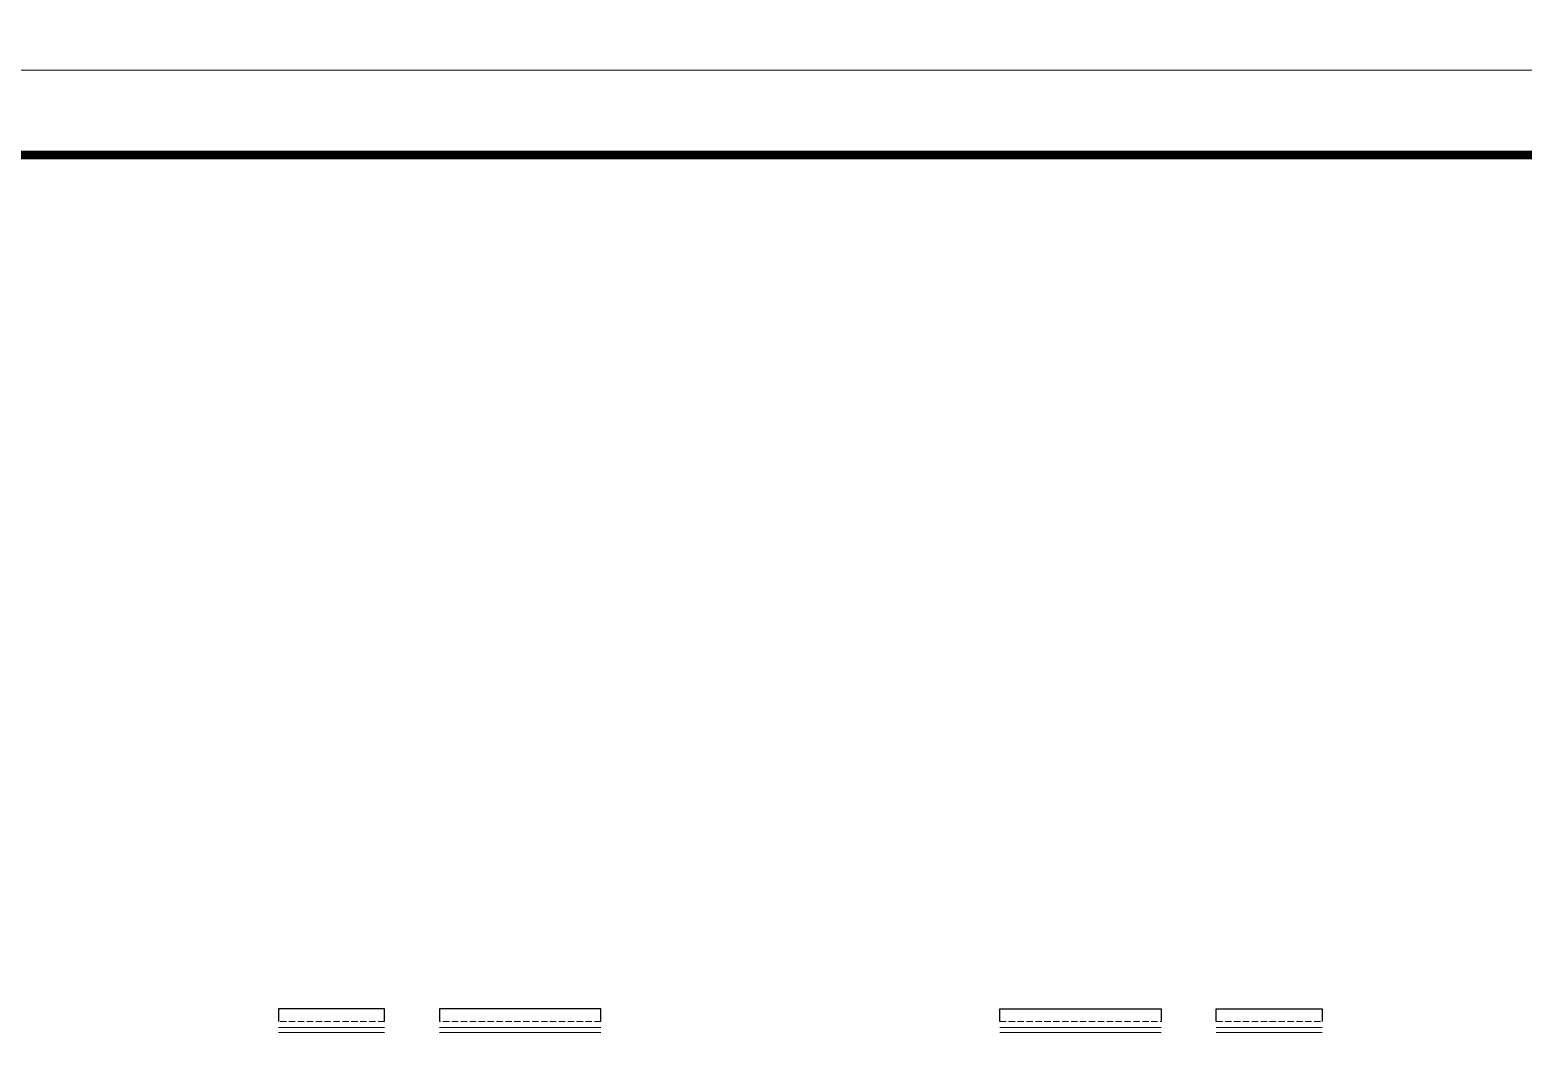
# Model space of a CAD drawing. Extents: x 5031545 to 5313844, y -886381 to -283477.
# Drawn here: x 5091635 to 5109229, y -838353 to -826506 of the extents above; entities that cross this region are included whole.
import ezdxf

# ---------------------------------------------------------------- set-up
doc = ezdxf.new("R2010")
doc.units = 0
doc.header["$LTSCALE"] = 1000
doc.header["$MEASUREMENT"] = 0
doc.linetypes.add('DASH', pattern=[0.35, 0.25, -0.1])
doc.layers.get('0').update_dxf_attribs({"linetype": 'CONTINUOUS'})
for name, color, linetype, lineweight in [('图框', 147, 'CONTINUOUS', 20), ('平面-栏杆', 56, 'CONTINUOUS', 15), ('平面-看线', 252, 'CONTINUOUS', 15)]:
    doc.layers.add(name, color=color, linetype=linetype, lineweight=lineweight)
doc.layers.add('看线', color=185, linetype='CONTINUOUS')

# ---------------------------------------------------------------- blocks, each defined once
blk = doc.blocks.new('A$C547B2CCF')
at = {"layer": '平面-栏杆', "color": 252}
for points in [[(18250, 11930), (19500, 11930)], [(18250, 11870), (19500, 11870)], [(20150, 11930), (22050, 11930)], [(20150, 11870), (22050, 11870)], [(28650, 11930), (26750, 11930)], [(28650, 11870), (26750, 11870)], [(30550, 11930), (29300, 11930)], [(30550, 11870), (29300, 11870)]]:
    blk.add_lwpolyline(points, dxfattribs=at)
at = {"layer": '平面-看线', "color": 252, "linetype": 'DASH', "ltscale": 0.3}
for points in [[(19500, 12000), (18250, 12000)], [(22050, 12000), (20150, 12000)], [(26750, 12000), (28650, 12000)], [(29300, 12000), (30550, 12000)]]:
    blk.add_lwpolyline(points, dxfattribs=at)
at = {"layer": '看线', "color": 252, "ltscale": 0.5}
for points in [[(19500, 12000), (19500, 12150), (18250, 12150), (18250, 12000)], [(22050, 12000), (22050, 12150), (20150, 12150), (20150, 12000)], [(26750, 12000), (26750, 12150), (28650, 12150), (28650, 12000)], [(29300, 12000), (29300, 12150), (30550, 12150), (30550, 12000)]]:
    blk.add_lwpolyline(points, dxfattribs=at)

msp = doc.modelspace()

# ---------------------------------------------------------------- linework, layer by layer
at = {"layer": '图框'}
for points in [[(5061543.6, -767581), (5145643.6, -767581), (5145643.6, -826981), (5061543.6, -826981)], [(5061543.6, -826981), (5145643.6, -826981), (5145643.6, -886381), (5061543.6, -886381)]]:
    msp.add_lwpolyline(points, close=True, dxfattribs=at)
at = {"layer": '图框', "const_width": 100}
msp.add_lwpolyline([(5144643.6, -885381), (5144643.6, -827981), (5064043.6, -827981), (5064043.6, -885381)], close=True, dxfattribs=at)

# ---------------------------------------------------------------- block references
at = {"color": 2}
msp.add_blockref('A$C547B2CCF', (5076312.6, -850193.3), dxfattribs=at)

doc.saveas('drawing.dxf')
